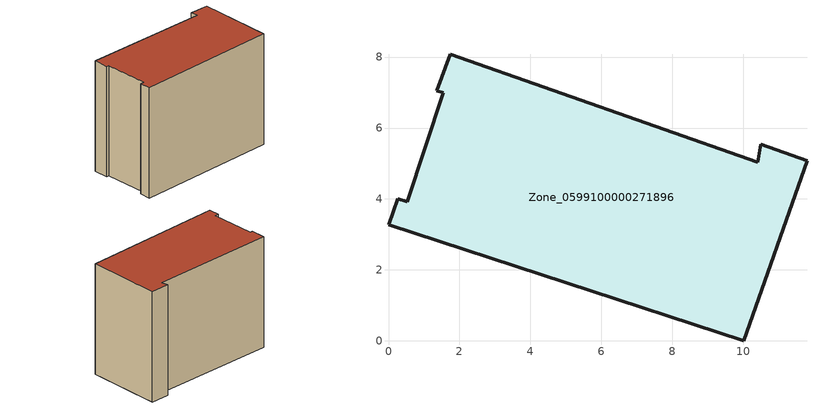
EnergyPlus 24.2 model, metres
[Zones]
Zone_0599100000271896
 floor ground (C_G): 1.37,7.04 1.74,8.08 10.41,5.03 10.49,5.54 11.8,5.07 10.02,0 0,3.27 0.27,4 0.53,3.92 1.55,6.99 z0
 wall outside (C_F): 10.49,5.54 10.41,5.03 1.74,8.08 1.37,7.04 1.55,6.99 0.53,3.92 0.27,4 0,3.27 10.02,0 11.8,5.07 10.49,5.54 z0:8.11
 roof outside (C_R): 10.41,5.03 1.74,8.08 1.37,7.04 1.55,6.99 0.53,3.92 0.27,4 0,3.27 10.02,0 11.8,5.07 10.49,5.54 z8.11
[BUILDING]
Pand.0599100000271896: North Axis=0; Terrain=City; Loads Convergence Tolerance Value=0.04; Temperature Convergence Tolerance Value=0.4; Solar Distribution=FullExterior; Maximum Number of Warmup Days=25; Minimum Number of Warmup Days=1
[Site:Location]
Rotterdam.The.Hague.AP_ZH_NLD Design_Conditions: Latitude=51.96; Longitude=4.45; Time Zone=1; Elevation=-4.5
[SITE:GROUNDTEMPERATURE:BUILDINGSURFACE]
18, 18, 18, 18, 18, 18, 18, 18, 18, 18, 18, 18
[MATERIAL] Thermal Absorptance=0.9; Solar Absorptance=0.7; Visible Absorptance=0.7
Name | Roughness | Thickness | Conductivity | Density | Specific Heat
G.TI.1975-1991 | MediumSmooth | 0.15 | 0.288461 | 540 | 1210
F.TI.1975-1991 | Rough | 0.3 | 0.230769 | 1920 | 840
R.TI.1975-1991 | MediumRough | 0.2 | 0.153846 | 1500 | 1000
[CONSTRUCTION]
C_G: G.TI.1975-1991
C_F: F.TI.1975-1991
C_R: R.TI.1975-1991
[ZONE]
Zone_0599100000271896: Type=1; Multiplier=1; Ceiling Height=Autocalculate; Volume=Autocalculate; Floor Area=autocalculate; Part of Total Floor Area=Yes
[ZONEINFILTRATION:DESIGNFLOWRATE]
Infil_Zone_0599100000271896: Zone or ZoneList or Space or SpaceList=Zone_0599100000271896; Schedule=AlwaysOn; Design Flow Rate Calculation Method=Flow/Area; Flow Rate per Floor Area=0.003; Constant Term Coefficient=1; Temperature Term Coefficient=0; Velocity Term Coefficient=0; Velocity Squared Term Coefficient=0
[HVACTEMPLATE:ZONE:IDEALLOADSAIRSYSTEM]
Zone_0599100000271896: Maximum Heating Supply Air Temperature=50; Minimum Cooling Supply Air Temperature=13; Maximum Heating Supply Air Humidity Ratio=0.0156; Minimum Cooling Supply Air Humidity Ratio=0.0077; Heating Limit=NoLimit; Cooling Limit=NoLimit; Dehumidification Control Type=ConstantSensibleHeatRatio; Cooling Sensible Heat Ratio=0.7; Dehumidification Setpoint=60; Humidification Control Type=None; Humidification Setpoint=30; Outdoor Air Method=None; Outdoor Air Flow Rate per Person=0.00944; Outdoor Air Flow Rate per Zone Floor Area=0; Outdoor Air Flow Rate per Zone=0; Demand Controlled Ventilation Type=None; Outdoor Air Economizer Type=NoEconomizer; Heat Recovery Type=None; Sensible Heat Recovery Effectiveness=0.7; Latent Heat Recovery Effectiveness=0.65
[ZONECONTROL:THERMOSTAT]
ThermostatControl_Zone_0599100000271896: Zone or ZoneList=Zone_0599100000271896; Control Type Schedule=DualSetpointControlType; Control 1=Thermostat_Zone_0599100000271896; Temperature Difference Between Cutout And Setpoint=0
[THERMOSTATSETPOINT:DUALSETPOINT]
Thermostat_Zone_0599100000271896: Heating Setpoint Temperature Schedule=HeatingSetpoint_Zone_0599100000271896; Cooling Setpoint Temperature Schedule=CoolingSetpoint_Zone_0599100000271896
[SCHEDULE:COMPACT]
HeatingSetpoint_Zone_0599100000271896: Through: 12/31, For: AllDays, Until: 24:00, 21
CoolingSetpoint_Zone_0599100000271896: Through: 12/31, For: AllDays, Until: 24:00, 24
DualSetpointControlType: Through: 12/31, For: AllDays, Until: 24:00, 4
AlwaysOn: Through: 12/31, For: AllDays, Until: 24:00, 1
